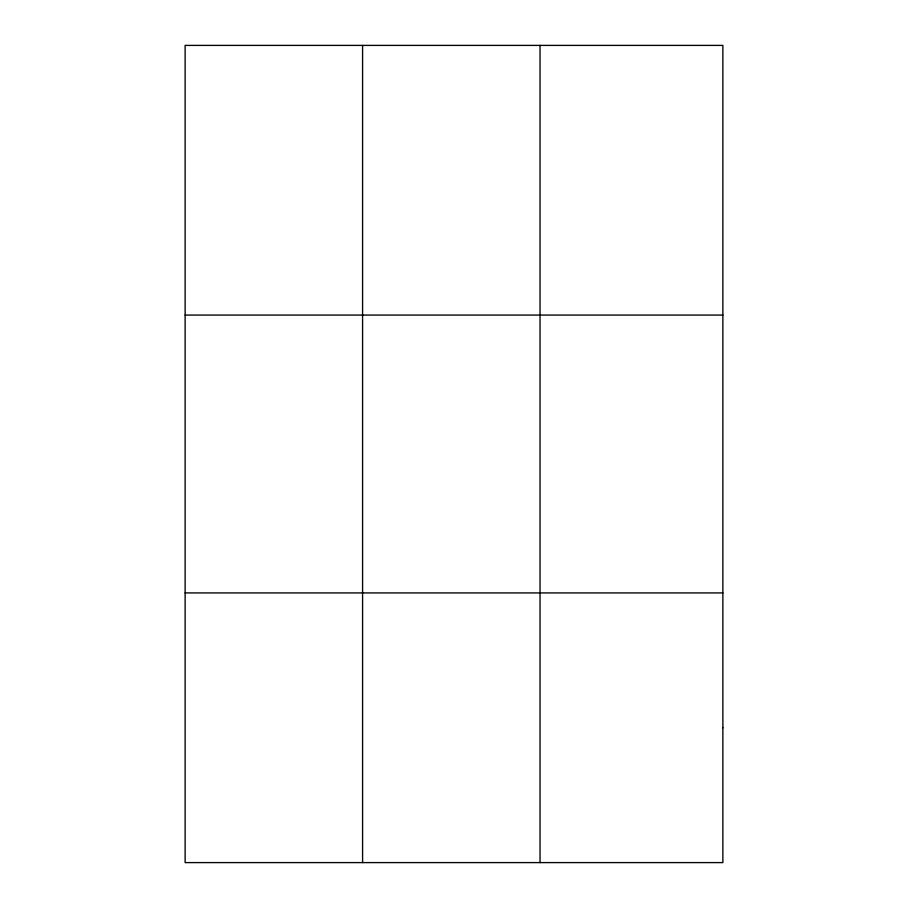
<?xml version="1.0" encoding="UTF-8"?>
<svg xmlns="http://www.w3.org/2000/svg" width="908" height="908" viewBox="0 0 908 908"><rect width="100%" height="100%" fill="white"/><g stroke="black" fill="none" stroke-linecap="round" stroke-linejoin="round"><path stroke-width="1.36" d="M362.587 862.6L362.587 45.4M540.044 862.6L540.044 45.4M185.13 315.076L722.87 315.076M185.13 592.924L722.87 592.924M722.87 727.762L722.87 862.6L185.13 862.6L185.13 45.4L722.87 45.4L722.87 727.762"/></g></svg>
